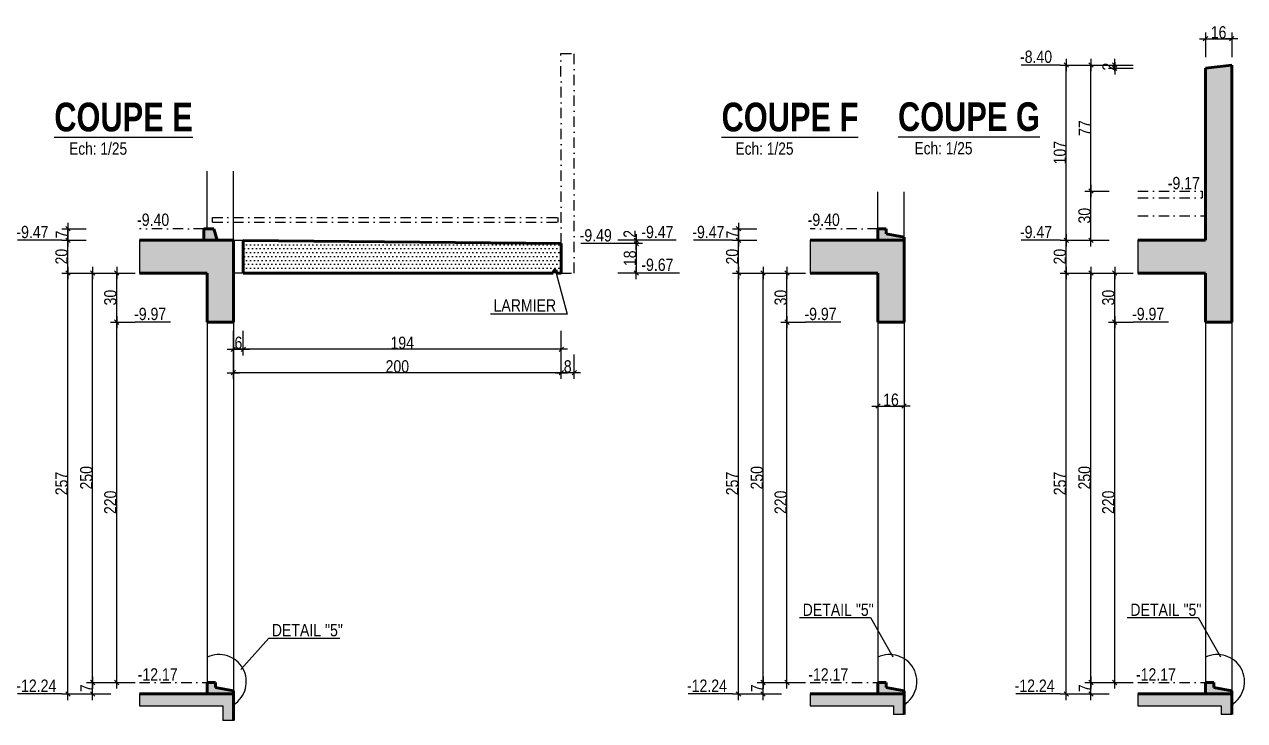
# Model space of a CAD drawing. Header units: millimetres. Extents: x 0 to 26991, y -21919 to -4.
# Drawn here: x 23587 to 25076, y -19497 to -18647 of the extents above; entities that cross this region are included whole.
import ezdxf
from ezdxf.enums import TextEntityAlignment as Align

# ---------------------------------------------------------------- set-up
doc = ezdxf.new("R2010")
doc.units = ezdxf.units.MM
doc.linetypes.add('TIRETPTX2', pattern=[50.8, 25.4, -12.7, 0, -12.7])
for name, color, linetype in [('01_cote_gen', 4, 'Continuous'), ('01_linteaux', 2, 'Continuous'), ('01_poch_BN', 9, 'Continuous'), ('01_poch_murs', 253, 'Continuous'), ('01_texte', 230, 'Continuous'), ('AA_COTES', 2, 'Continuous')]:
    doc.layers.add(name, color=color, linetype=linetype)
doc.layers.add('01_murs_coup', color=5, linetype='Continuous', lineweight=60)
doc.styles.add('ARIAL NA', font='ARIALN.TTF')
doc.styles.add('impact', font='impact.ttf')
doc.styles.add('MATTE_TXT', font='arial.ttf')
doc.styles.add('STYLE2', font='ARIALN.TTF')
doc.dimstyles.new('JB25', dxfattribs={"dimscale": 0.1, "dimtxt": 150, "dimasz": 15, "dimexe": 0.1, "dimexo": 0.1, "dimgap": 0.09, "dimtad": 1, "dimdec": 1, "dimlfac": 0.5, "dimdsep": 46, "dimtxsty": 'STYLE2', "dimblk1": 'BOND_G', "dimblk2": 'BOND_D', "dimsah": 1, "dimcen": 1.5, "dimdle": 0.01, "dimse1": 1, "dimse2": 1, "dimclrd": 4, "dimclre": 2, "dimclrt": 6, "dimazin": 2, "dimtfac": 2.333333, "dimtdec": 1, "dimtix": 1, "dimtmove": 2, "dimatfit": 3, "dimldrblk": 'BOND_G', "dimfxl": 1, "dimtolj": 1, "dimtzin": 0, "dimarcsym": 0})

# ---------------------------------------------------------------- blocks, each defined once
blk = doc.blocks.new('BOND_G')
at = {"layer": 'AA_COTES', "color": 0}
for p, q in [((0, -5), (0, 15)), ((5, 0), (-5, 0)), ((1.77, 1.77), (-1.77, -1.77))]:
    blk.add_line(p, q, dxfattribs=at)
blk = doc.blocks.new('BOND_D')
at = {"layer": 'AA_COTES', "color": 0}
for p, q in [((5, 0), (-5, 0)), ((-1.77, -1.77), (1.77, 1.77)), ((0, 5), (0, -15))]:
    blk.add_line(p, q, dxfattribs=at)
blk = doc.blocks.new('*D3313')
at = {"layer": '01_cote_gen', "color": 4, "lineweight": -2, "transparency": 16777216}
blk.add_line((23640.2, -19462.9), (23640.2, -18951.9), dxfattribs=at)
at = {"layer": 'Defpoints', "color": 0, "transparency": 16777216}
for p in [(23640.2, -18950.4), (23727.9, -18950.4, 10), (23727.9, -19464.4)]:
    blk.add_point(p, dxfattribs=at)
at = {"layer": '01_cote_gen', "color": 4, "lineweight": -2, "transparency": 16777216, "xscale": 1.5, "yscale": 1.5, "zscale": 1.5}
for name, p, rotation in [('BOND_D', (23640.2, -18950.4), 90), ('BOND_G', (23640.2, -19464.4), 270)]:
    blk.add_blockref(name, p, dxfattribs=dict(at, rotation=rotation))
at = {"layer": '01_cote_gen', "color": 6, "transparency": 16777216, "insert": (23632.5, -19207.4), "char_height": 15, "attachment_point": 5, "rotation": 90, "style": 'STYLE2'}
blk.add_mtext('\\A1;257', dxfattribs=at)
blk = doc.blocks.new('*D3314')
at = {"layer": '01_cote_gen', "color": 4, "lineweight": -2, "transparency": 16777216}
blk.add_line((23670.3, -19462.9), (23670.3, -19451.9), dxfattribs=at)
at = {"layer": 'Defpoints', "color": 0, "transparency": 16777216}
for p in [(23670.3, -19450.4), (23762.5, -19450.4), (23762.5, -19464.4)]:
    blk.add_point(p, dxfattribs=at)
at = {"layer": '01_cote_gen', "color": 4, "lineweight": -2, "transparency": 16777216, "xscale": 1.5, "yscale": 1.5, "zscale": 1.5}
for name, p, rotation in [('BOND_D', (23670.3, -19450.4), 90), ('BOND_G', (23670.3, -19464.4), 270)]:
    blk.add_blockref(name, p, dxfattribs=dict(at, rotation=rotation))
at = {"layer": '01_cote_gen', "color": 6, "transparency": 16777216, "insert": (23662.8, -19457.4), "char_height": 15, "attachment_point": 5, "rotation": 90, "style": 'STYLE2'}
blk.add_mtext('\\A1;7', dxfattribs=at)
blk = doc.blocks.new('*D3315')
at = {"layer": '01_cote_gen', "color": 4, "lineweight": -2, "transparency": 16777216}
blk.add_line((23670.3, -19448.9), (23670.3, -18951.9), dxfattribs=at)
at = {"layer": 'Defpoints', "color": 0, "transparency": 16777216}
for p in [(23670.3, -18950.4), (23753, -18950.4, 10), (23692.8, -19450.4)]:
    blk.add_point(p, dxfattribs=at)
at = {"layer": '01_cote_gen', "color": 4, "lineweight": -2, "transparency": 16777216, "xscale": 1.5, "yscale": 1.5, "zscale": 1.5}
for name, p, rotation in [('BOND_D', (23670.3, -18950.4), 90), ('BOND_G', (23670.3, -19450.4), 270)]:
    blk.add_blockref(name, p, dxfattribs=dict(at, rotation=rotation))
at = {"layer": '01_cote_gen', "color": 6, "transparency": 16777216, "insert": (23662.7, -19200.4), "char_height": 15, "attachment_point": 5, "rotation": 90, "style": 'STYLE2'}
blk.add_mtext('\\A1;250', dxfattribs=at)
blk = doc.blocks.new('*D3316')
at = {"layer": '01_cote_gen', "color": 4, "lineweight": -2, "transparency": 16777216}
blk.add_line((23640.2, -18948.9), (23640.2, -18911.9), dxfattribs=at)
at = {"layer": 'Defpoints', "color": 0, "transparency": 16777216}
for p in [(23640.2, -18910.4), (23766.1, -18910.4, 10), (23766.1, -18950.4, 10)]:
    blk.add_point(p, dxfattribs=at)
at = {"layer": '01_cote_gen', "color": 4, "lineweight": -2, "transparency": 16777216, "xscale": 1.5, "yscale": 1.5, "zscale": 1.5}
for name, p, rotation in [('BOND_D', (23640.2, -18910.4), 90), ('BOND_G', (23640.2, -18950.4), 270)]:
    blk.add_blockref(name, p, dxfattribs=dict(at, rotation=rotation))
at = {"layer": '01_cote_gen', "color": 6, "transparency": 16777216, "insert": (23632.5, -18930.4), "char_height": 15, "attachment_point": 5, "rotation": 90, "style": 'STYLE2'}
blk.add_mtext('\\A1;20', dxfattribs=at)
blk = doc.blocks.new('*D3317')
at = {"layer": '01_cote_gen', "color": 4, "lineweight": -2, "transparency": 16777216}
blk.add_line((23640.2, -18908.9), (23640.2, -18897.9), dxfattribs=at)
at = {"layer": 'Defpoints', "color": 0, "transparency": 16777216}
for p in [(23640.2, -18896.4), (23751, -18896.4), (23751, -18910.4, 10)]:
    blk.add_point(p, dxfattribs=at)
at = {"layer": '01_cote_gen', "color": 4, "lineweight": -2, "transparency": 16777216, "xscale": 1.5, "yscale": 1.5, "zscale": 1.5}
for name, p, rotation in [('BOND_D', (23640.2, -18896.4), 90), ('BOND_G', (23640.2, -18910.4), 270)]:
    blk.add_blockref(name, p, dxfattribs=dict(at, rotation=rotation))
at = {"layer": '01_cote_gen', "color": 6, "transparency": 16777216, "insert": (23632.7, -18903.4), "char_height": 15, "attachment_point": 5, "rotation": 90, "style": 'STYLE2'}
blk.add_mtext('\\A1;7', dxfattribs=at)
blk = doc.blocks.new('*D3318')
at = {"layer": '01_cote_gen', "color": 4, "lineweight": -2, "transparency": 16777216}
blk.add_line((24333.9, -18911.9), (24333.9, -18912.9), dxfattribs=at)
at = {"layer": 'Defpoints', "color": 0, "transparency": 16777216}
for p in [(23861.2, -18910.4), (24270.1, -18914.4), (24333.9, -18914.4)]:
    blk.add_point(p, dxfattribs=at)
at = {"layer": '01_cote_gen', "color": 4, "lineweight": -2, "transparency": 16777216, "xscale": 1.5, "yscale": 1.5, "zscale": 1.5}
for name, p, rotation in [('BOND_G', (24333.9, -18910.4), 90), ('BOND_D', (24333.9, -18914.4), 270)]:
    blk.add_blockref(name, p, dxfattribs=dict(at, rotation=rotation))
at = {"layer": '01_cote_gen', "color": 6, "transparency": 16777216, "insert": (24325.8, -18902.6), "char_height": 15, "attachment_point": 5, "rotation": 90, "style": 'STYLE2'}
blk.add_mtext('\\A1;2', dxfattribs=at)
blk = doc.blocks.new('*D3319')
at = {"layer": '01_cote_gen', "color": 4, "lineweight": -2, "transparency": 16777216}
blk.add_line((24333.9, -18915.9), (24333.9, -18948.9), dxfattribs=at)
at = {"layer": 'Defpoints', "color": 0, "transparency": 16777216}
for p in [(24270.1, -18914.4), (24269.2, -18950.4), (24333.9, -18950.4)]:
    blk.add_point(p, dxfattribs=at)
at = {"layer": '01_cote_gen', "color": 4, "lineweight": -2, "transparency": 16777216, "xscale": 1.5, "yscale": 1.5, "zscale": 1.5}
for name, p, rotation in [('BOND_G', (24333.9, -18914.4), 90), ('BOND_D', (24333.9, -18950.4), 270)]:
    blk.add_blockref(name, p, dxfattribs=dict(at, rotation=rotation))
at = {"layer": '01_cote_gen', "color": 6, "transparency": 16777216, "insert": (24326.2, -18932.4), "char_height": 15, "attachment_point": 5, "rotation": 90, "style": 'STYLE2'}
blk.add_mtext('\\A1;18', dxfattribs=at)
blk = doc.blocks.new('*D3321')
at = {"layer": '01_cote_gen', "color": 4, "lineweight": -2, "transparency": 16777216}
blk.add_line((24256.8, -19072.2), (24243.8, -19072.2), dxfattribs=at)
at = {"layer": 'Defpoints', "color": 0, "transparency": 16777216}
for p in [(24242.3, -18954), (24258.3, -18954), (24242.3, -19072.2)]:
    blk.add_point(p, dxfattribs=at)
at = {"layer": '01_cote_gen', "color": 4, "lineweight": -2, "transparency": 16777216, "xscale": 1.5, "yscale": 1.5, "zscale": 1.5, "rotation": 180}
blk.add_blockref('BOND_D', (24242.3, -19072.2), dxfattribs=at)
at = {"layer": '01_cote_gen', "color": 4, "lineweight": -2, "transparency": 16777216, "xscale": 1.5, "yscale": 1.5, "zscale": 1.5}
blk.add_blockref('BOND_G', (24258.3, -19072.2), dxfattribs=at)
at = {"layer": '01_cote_gen', "color": 6, "transparency": 16777216, "insert": (24250.3, -19064.5), "char_height": 15, "attachment_point": 5, "style": 'STYLE2'}
blk.add_mtext('\\A1;8', dxfattribs=at)
blk = doc.blocks.new('*D3322')
at = {"layer": '01_cote_gen', "color": 4, "lineweight": -2, "transparency": 16777216}
blk.add_line((24240.8, -19043.4), (23855.8, -19043.4), dxfattribs=at)
at = {"layer": 'Defpoints', "color": 0, "transparency": 16777216}
for p in [(24242.3, -18932.4), (23854.3, -18950.4), (23854.3, -19043.4)]:
    blk.add_point(p, dxfattribs=at)
at = {"layer": '01_cote_gen', "color": 4, "lineweight": -2, "transparency": 16777216, "xscale": 1.5, "yscale": 1.5, "zscale": 1.5, "rotation": 180}
blk.add_blockref('BOND_D', (23854.3, -19043.4), dxfattribs=at)
at = {"layer": '01_cote_gen', "color": 4, "lineweight": -2, "transparency": 16777216, "xscale": 1.5, "yscale": 1.5, "zscale": 1.5}
blk.add_blockref('BOND_G', (24242.3, -19043.4), dxfattribs=at)
at = {"layer": '01_cote_gen', "color": 6, "transparency": 16777216, "insert": (24048.3, -19035.7), "char_height": 15, "attachment_point": 5, "style": 'STYLE2'}
blk.add_mtext('\\A1;194', dxfattribs=at)
blk = doc.blocks.new('*D3323')
at = {"layer": '01_cote_gen', "color": 4, "lineweight": -2, "transparency": 16777216}
blk.add_line((23699.8, -19448.9), (23699.8, -19011.9), dxfattribs=at)
at = {"layer": 'Defpoints', "color": 0, "transparency": 16777216}
for p in [(23699.8, -19010.4), (23842.3, -19010.4), (23692.8, -19450.4)]:
    blk.add_point(p, dxfattribs=at)
at = {"layer": '01_cote_gen', "color": 4, "lineweight": -2, "transparency": 16777216, "xscale": 1.5, "yscale": 1.5, "zscale": 1.5}
for name, p, rotation in [('BOND_D', (23699.8, -19010.4), 90), ('BOND_G', (23699.8, -19450.4), 270)]:
    blk.add_blockref(name, p, dxfattribs=dict(at, rotation=rotation))
at = {"layer": '01_cote_gen', "color": 6, "transparency": 16777216, "insert": (23692.1, -19230.4), "char_height": 15, "attachment_point": 5, "rotation": 90, "style": 'STYLE2'}
blk.add_mtext('\\A1;220', dxfattribs=at)
blk = doc.blocks.new('*D3324')
at = {"layer": '01_cote_gen', "color": 4, "lineweight": -2, "transparency": 16777216}
blk.add_line((23699.8, -19008.9), (23699.8, -18951.9), dxfattribs=at)
at = {"layer": 'Defpoints', "color": 0, "transparency": 16777216}
for p in [(23699.8, -18950.4), (23727.6, -18950.4, 10), (23722.3, -19010.4)]:
    blk.add_point(p, dxfattribs=at)
at = {"layer": '01_cote_gen', "color": 4, "lineweight": -2, "transparency": 16777216, "xscale": 1.5, "yscale": 1.5, "zscale": 1.5}
for name, p, rotation in [('BOND_D', (23699.8, -18950.4), 90), ('BOND_G', (23699.8, -19010.4), 270)]:
    blk.add_blockref(name, p, dxfattribs=dict(at, rotation=rotation))
at = {"layer": '01_cote_gen', "color": 6, "transparency": 16777216, "insert": (23692.1, -18980.4), "char_height": 15, "attachment_point": 5, "rotation": 90, "style": 'STYLE2'}
blk.add_mtext('\\A1;30', dxfattribs=at)
blk = doc.blocks.new('*D3320')
at = {"layer": '01_cote_gen', "color": 4, "lineweight": -2, "ltscale": 0.5, "transparency": 16777216}
blk.add_line((23852.8, -19043.4), (23843.8, -19043.4), dxfattribs=at)
at = {"layer": 'Defpoints', "color": 0, "ltscale": 0.5, "transparency": 16777216}
for p in [(23854.3, -19006.3), (23842.3, -19020.2), (23842.3, -19043.4)]:
    blk.add_point(p, dxfattribs=at)
at = {"layer": '01_cote_gen', "color": 4, "lineweight": -2, "ltscale": 0.5, "transparency": 16777216, "xscale": 1.5, "yscale": 1.5, "zscale": 1.5, "rotation": 180}
blk.add_blockref('BOND_D', (23842.3, -19043.4), dxfattribs=at)
at = {"layer": '01_cote_gen', "color": 4, "lineweight": -2, "ltscale": 0.5, "transparency": 16777216, "xscale": 1.5, "yscale": 1.5, "zscale": 1.5}
blk.add_blockref('BOND_G', (23854.3, -19043.4), dxfattribs=at)
at = {"layer": '01_cote_gen', "color": 6, "ltscale": 0.5, "transparency": 16777216, "insert": (23848.3, -19035.7), "char_height": 15, "attachment_point": 5, "style": 'STYLE2'}
blk.add_mtext('\\A1;6', dxfattribs=at)
blk = doc.blocks.new('*D3355')
at = {"layer": '01_cote_gen', "color": 4, "lineweight": -2, "transparency": 16777216}
blk.add_line((24458.7, -19462.9), (24458.7, -18951.9), dxfattribs=at)
at = {"layer": 'Defpoints', "color": 0, "transparency": 16777216}
for p in [(24458.7, -18950.4), (24546.5, -18950.4, 10), (24546.5, -19464.4)]:
    blk.add_point(p, dxfattribs=at)
at = {"layer": '01_cote_gen', "color": 4, "lineweight": -2, "transparency": 16777216, "xscale": 1.5, "yscale": 1.5, "zscale": 1.5}
for name, p, rotation in [('BOND_D', (24458.7, -18950.4), 90), ('BOND_G', (24458.7, -19464.4), 270)]:
    blk.add_blockref(name, p, dxfattribs=dict(at, rotation=rotation))
at = {"layer": '01_cote_gen', "color": 6, "transparency": 16777216, "insert": (24451.1, -19207.4), "char_height": 15, "attachment_point": 5, "rotation": 90, "style": 'STYLE2'}
blk.add_mtext('\\A1;257', dxfattribs=at)
blk = doc.blocks.new('*D3356')
at = {"layer": '01_cote_gen', "color": 4, "lineweight": -2, "transparency": 16777216}
blk.add_line((24488.8, -19462.9), (24488.8, -19451.9), dxfattribs=at)
at = {"layer": 'Defpoints', "color": 0, "transparency": 16777216}
for p in [(24488.8, -19450.4), (24581, -19450.4), (24581, -19464.4)]:
    blk.add_point(p, dxfattribs=at)
at = {"layer": '01_cote_gen', "color": 4, "lineweight": -2, "transparency": 16777216, "xscale": 1.5, "yscale": 1.5, "zscale": 1.5}
for name, p, rotation in [('BOND_D', (24488.8, -19450.4), 90), ('BOND_G', (24488.8, -19464.4), 270)]:
    blk.add_blockref(name, p, dxfattribs=dict(at, rotation=rotation))
at = {"layer": '01_cote_gen', "color": 6, "transparency": 16777216, "insert": (24481.3, -19457.4), "char_height": 15, "attachment_point": 5, "rotation": 90, "style": 'STYLE2'}
blk.add_mtext('\\A1;7', dxfattribs=at)
blk = doc.blocks.new('*D3357')
at = {"layer": '01_cote_gen', "color": 4, "lineweight": -2, "transparency": 16777216}
blk.add_line((24488.8, -19448.9), (24488.8, -18951.9), dxfattribs=at)
at = {"layer": 'Defpoints', "color": 0, "transparency": 16777216}
for p in [(24488.8, -18950.4), (24571.5, -18950.4, 10), (24511.3, -19450.4)]:
    blk.add_point(p, dxfattribs=at)
at = {"layer": '01_cote_gen', "color": 4, "lineweight": -2, "transparency": 16777216, "xscale": 1.5, "yscale": 1.5, "zscale": 1.5}
for name, p, rotation in [('BOND_D', (24488.8, -18950.4), 90), ('BOND_G', (24488.8, -19450.4), 270)]:
    blk.add_blockref(name, p, dxfattribs=dict(at, rotation=rotation))
at = {"layer": '01_cote_gen', "color": 6, "transparency": 16777216, "insert": (24481.2, -19200.4), "char_height": 15, "attachment_point": 5, "rotation": 90, "style": 'STYLE2'}
blk.add_mtext('\\A1;250', dxfattribs=at)
blk = doc.blocks.new('*D3358')
at = {"layer": '01_cote_gen', "color": 4, "lineweight": -2, "transparency": 16777216}
blk.add_line((24458.7, -18948.9), (24458.7, -18911.9), dxfattribs=at)
at = {"layer": 'Defpoints', "color": 0, "transparency": 16777216}
for p in [(24458.7, -18910.4), (24584.6, -18910.4, 10), (24584.6, -18950.4, 10)]:
    blk.add_point(p, dxfattribs=at)
at = {"layer": '01_cote_gen', "color": 4, "lineweight": -2, "transparency": 16777216, "xscale": 1.5, "yscale": 1.5, "zscale": 1.5}
for name, p, rotation in [('BOND_D', (24458.7, -18910.4), 90), ('BOND_G', (24458.7, -18950.4), 270)]:
    blk.add_blockref(name, p, dxfattribs=dict(at, rotation=rotation))
at = {"layer": '01_cote_gen', "color": 6, "transparency": 16777216, "insert": (24451.1, -18930.4), "char_height": 15, "attachment_point": 5, "rotation": 90, "style": 'STYLE2'}
blk.add_mtext('\\A1;20', dxfattribs=at)
blk = doc.blocks.new('*D3359')
at = {"layer": '01_cote_gen', "color": 4, "lineweight": -2, "transparency": 16777216}
blk.add_line((24458.7, -18908.9), (24458.7, -18897.9), dxfattribs=at)
at = {"layer": 'Defpoints', "color": 0, "transparency": 16777216}
for p in [(24458.7, -18896.4), (24569.5, -18896.4), (24569.5, -18910.4, 10)]:
    blk.add_point(p, dxfattribs=at)
at = {"layer": '01_cote_gen', "color": 4, "lineweight": -2, "transparency": 16777216, "xscale": 1.5, "yscale": 1.5, "zscale": 1.5}
for name, p, rotation in [('BOND_D', (24458.7, -18896.4), 90), ('BOND_G', (24458.7, -18910.4), 270)]:
    blk.add_blockref(name, p, dxfattribs=dict(at, rotation=rotation))
at = {"layer": '01_cote_gen', "color": 6, "transparency": 16777216, "insert": (24451.2, -18903.4), "char_height": 15, "attachment_point": 5, "rotation": 90, "style": 'STYLE2'}
blk.add_mtext('\\A1;7', dxfattribs=at)
blk = doc.blocks.new('*D3360')
at = {"layer": '01_cote_gen', "color": 4, "lineweight": -2, "transparency": 16777216}
blk.add_line((24517.9, -19448.9), (24517.9, -19011.9), dxfattribs=at)
at = {"layer": 'Defpoints', "color": 0, "transparency": 16777216}
for p in [(24517.9, -19010.4), (24641.5, -19010.4), (24511.3, -19450.4)]:
    blk.add_point(p, dxfattribs=at)
at = {"layer": '01_cote_gen', "color": 4, "lineweight": -2, "transparency": 16777216, "xscale": 1.5, "yscale": 1.5, "zscale": 1.5}
for name, p, rotation in [('BOND_D', (24517.9, -19010.4), 90), ('BOND_G', (24517.9, -19450.4), 270)]:
    blk.add_blockref(name, p, dxfattribs=dict(at, rotation=rotation))
at = {"layer": '01_cote_gen', "color": 6, "transparency": 16777216, "insert": (24510.3, -19230.4), "char_height": 15, "attachment_point": 5, "rotation": 90, "style": 'STYLE2'}
blk.add_mtext('\\A1;220', dxfattribs=at)
blk = doc.blocks.new('*D3361')
at = {"layer": '01_cote_gen', "color": 4, "lineweight": -2, "transparency": 16777216}
blk.add_line((24517.9, -19008.9), (24517.9, -18951.9), dxfattribs=at)
at = {"layer": 'Defpoints', "color": 0, "transparency": 16777216}
for p in [(24511.3, -18950.4), (24517.9, -18950.4), (24540.4, -19010.4)]:
    blk.add_point(p, dxfattribs=at)
at = {"layer": '01_cote_gen', "color": 4, "lineweight": -2, "transparency": 16777216, "xscale": 1.5, "yscale": 1.5, "zscale": 1.5}
for name, p, rotation in [('BOND_D', (24517.9, -18950.4), 90), ('BOND_G', (24517.9, -19010.4), 270)]:
    blk.add_blockref(name, p, dxfattribs=dict(at, rotation=rotation))
at = {"layer": '01_cote_gen', "color": 6, "transparency": 16777216, "insert": (24510.3, -18980.4), "char_height": 15, "attachment_point": 5, "rotation": 90, "style": 'STYLE2'}
blk.add_mtext('\\A1;30', dxfattribs=at)
blk = doc.blocks.new('*D3362')
at = {"layer": '01_cote_gen', "color": 4, "lineweight": -2, "transparency": 16777216}
blk.add_line((24858.7, -19462.9), (24858.7, -18951.9), dxfattribs=at)
at = {"layer": 'Defpoints', "color": 0, "transparency": 16777216}
for p in [(24858.7, -18950.4), (24946.4, -18950.4, 10), (24946.4, -19464.4)]:
    blk.add_point(p, dxfattribs=at)
at = {"layer": '01_cote_gen', "color": 4, "lineweight": -2, "transparency": 16777216, "xscale": 1.5, "yscale": 1.5, "zscale": 1.5}
for name, p, rotation in [('BOND_D', (24858.7, -18950.4), 90), ('BOND_G', (24858.7, -19464.4), 270)]:
    blk.add_blockref(name, p, dxfattribs=dict(at, rotation=rotation))
at = {"layer": '01_cote_gen', "color": 6, "transparency": 16777216, "insert": (24851, -19207.4), "char_height": 15, "attachment_point": 5, "rotation": 90, "style": 'STYLE2'}
blk.add_mtext('\\A1;257', dxfattribs=at)
blk = doc.blocks.new('*D3363')
at = {"layer": '01_cote_gen', "color": 4, "lineweight": -2, "transparency": 16777216}
blk.add_line((24888.8, -19462.9), (24888.8, -19451.9), dxfattribs=at)
at = {"layer": 'Defpoints', "color": 0, "transparency": 16777216}
for p in [(24888.8, -19450.4), (24981, -19450.4), (24981, -19464.4)]:
    blk.add_point(p, dxfattribs=at)
at = {"layer": '01_cote_gen', "color": 4, "lineweight": -2, "transparency": 16777216, "xscale": 1.5, "yscale": 1.5, "zscale": 1.5}
for name, p, rotation in [('BOND_D', (24888.8, -19450.4), 90), ('BOND_G', (24888.8, -19464.4), 270)]:
    blk.add_blockref(name, p, dxfattribs=dict(at, rotation=rotation))
at = {"layer": '01_cote_gen', "color": 6, "transparency": 16777216, "insert": (24881.3, -19457.4), "char_height": 15, "attachment_point": 5, "rotation": 90, "style": 'STYLE2'}
blk.add_mtext('\\A1;7', dxfattribs=at)
blk = doc.blocks.new('*D3364')
at = {"layer": '01_cote_gen', "color": 4, "lineweight": -2, "transparency": 16777216}
blk.add_line((24888.8, -19448.9), (24888.8, -18951.9), dxfattribs=at)
at = {"layer": 'Defpoints', "color": 0, "transparency": 16777216}
for p in [(24888.8, -18950.4), (24971.5, -18950.4, 10), (24911.3, -19450.4)]:
    blk.add_point(p, dxfattribs=at)
at = {"layer": '01_cote_gen', "color": 4, "lineweight": -2, "transparency": 16777216, "xscale": 1.5, "yscale": 1.5, "zscale": 1.5}
for name, p, rotation in [('BOND_D', (24888.8, -18950.4), 90), ('BOND_G', (24888.8, -19450.4), 270)]:
    blk.add_blockref(name, p, dxfattribs=dict(at, rotation=rotation))
at = {"layer": '01_cote_gen', "color": 6, "transparency": 16777216, "insert": (24881.1, -19200.4), "char_height": 15, "attachment_point": 5, "rotation": 90, "style": 'STYLE2'}
blk.add_mtext('\\A1;250', dxfattribs=at)
blk = doc.blocks.new('*D3365')
at = {"layer": '01_cote_gen', "color": 4, "lineweight": -2, "transparency": 16777216}
blk.add_line((24858.7, -18948.9), (24858.7, -18911.9), dxfattribs=at)
at = {"layer": 'Defpoints', "color": 0, "transparency": 16777216}
for p in [(24858.7, -18910.4), (24984.5, -18910.4, 10), (24984.5, -18950.4, 10)]:
    blk.add_point(p, dxfattribs=at)
at = {"layer": '01_cote_gen', "color": 4, "lineweight": -2, "transparency": 16777216, "xscale": 1.5, "yscale": 1.5, "zscale": 1.5}
for name, p, rotation in [('BOND_D', (24858.7, -18910.4), 90), ('BOND_G', (24858.7, -18950.4), 270)]:
    blk.add_blockref(name, p, dxfattribs=dict(at, rotation=rotation))
at = {"layer": '01_cote_gen', "color": 6, "transparency": 16777216, "insert": (24851, -18930.4), "char_height": 15, "attachment_point": 5, "rotation": 90, "style": 'STYLE2'}
blk.add_mtext('\\A1;20', dxfattribs=at)
blk = doc.blocks.new('*D3366')
at = {"layer": '01_cote_gen', "color": 4, "lineweight": -2, "transparency": 16777216}
blk.add_line((24888.8, -18908.9), (24888.8, -18851.9), dxfattribs=at)
at = {"layer": 'Defpoints', "color": 0, "transparency": 16777216}
for p in [(24888.8, -18850.4), (24999.6, -18850.4), (24999.6, -18910.4, 10)]:
    blk.add_point(p, dxfattribs=at)
at = {"layer": '01_cote_gen', "color": 4, "lineweight": -2, "transparency": 16777216, "xscale": 1.5, "yscale": 1.5, "zscale": 1.5}
for name, p, rotation in [('BOND_D', (24888.8, -18850.4), 90), ('BOND_G', (24888.8, -18910.4), 270)]:
    blk.add_blockref(name, p, dxfattribs=dict(at, rotation=rotation))
at = {"layer": '01_cote_gen', "color": 6, "transparency": 16777216, "insert": (24881.1, -18880.4), "char_height": 15, "attachment_point": 5, "rotation": 90, "style": 'STYLE2'}
blk.add_mtext('\\A1;30', dxfattribs=at)
blk = doc.blocks.new('*D3367')
at = {"layer": '01_cote_gen', "color": 4, "lineweight": -2, "transparency": 16777216}
blk.add_line((24917.9, -19448.9), (24917.9, -19011.9), dxfattribs=at)
at = {"layer": 'Defpoints', "color": 0, "transparency": 16777216}
for p in [(24917.9, -19010.4), (25041.5, -19010.4), (24911.3, -19450.4)]:
    blk.add_point(p, dxfattribs=at)
at = {"layer": '01_cote_gen', "color": 4, "lineweight": -2, "transparency": 16777216, "xscale": 1.5, "yscale": 1.5, "zscale": 1.5}
for name, p, rotation in [('BOND_D', (24917.9, -19010.4), 90), ('BOND_G', (24917.9, -19450.4), 270)]:
    blk.add_blockref(name, p, dxfattribs=dict(at, rotation=rotation))
at = {"layer": '01_cote_gen', "color": 6, "transparency": 16777216, "insert": (24910.2, -19230.4), "char_height": 15, "attachment_point": 5, "rotation": 90, "style": 'STYLE2'}
blk.add_mtext('\\A1;220', dxfattribs=at)
blk = doc.blocks.new('*D3368')
at = {"layer": '01_cote_gen', "color": 4, "lineweight": -2, "transparency": 16777216}
blk.add_line((24917.9, -19008.9), (24917.9, -18951.9), dxfattribs=at)
at = {"layer": 'Defpoints', "color": 0, "transparency": 16777216}
for p in [(24911.3, -18950.4), (24917.9, -18950.4), (24940.4, -19010.4)]:
    blk.add_point(p, dxfattribs=at)
at = {"layer": '01_cote_gen', "color": 4, "lineweight": -2, "transparency": 16777216, "xscale": 1.5, "yscale": 1.5, "zscale": 1.5}
for name, p, rotation in [('BOND_D', (24917.9, -18950.4), 90), ('BOND_G', (24917.9, -19010.4), 270)]:
    blk.add_blockref(name, p, dxfattribs=dict(at, rotation=rotation))
at = {"layer": '01_cote_gen', "color": 6, "transparency": 16777216, "insert": (24910.2, -18980.4), "char_height": 15, "attachment_point": 5, "rotation": 90, "style": 'STYLE2'}
blk.add_mtext('\\A1;30', dxfattribs=at)
blk = doc.blocks.new('*D3369')
at = {"layer": '01_cote_gen', "color": 4, "lineweight": -2, "ltscale": 0.1, "transparency": 16777216}
blk.add_line((24858.7, -18908.9), (24858.7, -18697.9), dxfattribs=at)
at = {"layer": 'Defpoints', "color": 0, "ltscale": 0.1, "transparency": 16777216}
for p in [(24858.7, -18696.4), (25060.7, -18696.4), (24911.3, -18910.4)]:
    blk.add_point(p, dxfattribs=at)
at = {"layer": '01_cote_gen', "color": 4, "lineweight": -2, "ltscale": 0.1, "transparency": 16777216, "xscale": 1.5, "yscale": 1.5, "zscale": 1.5}
for name, p, rotation in [('BOND_D', (24858.7, -18696.4), 90), ('BOND_G', (24858.7, -18910.4), 270)]:
    blk.add_blockref(name, p, dxfattribs=dict(at, rotation=rotation))
at = {"layer": '01_cote_gen', "color": 6, "ltscale": 0.1, "transparency": 16777216, "insert": (24851, -18803.4), "char_height": 15, "attachment_point": 5, "rotation": 90, "style": 'STYLE2'}
blk.add_mtext('\\A1;107', dxfattribs=at)
blk = doc.blocks.new('*D3370')
at = {"layer": '01_cote_gen', "color": 4, "lineweight": -2, "ltscale": 0.1, "transparency": 16777216}
blk.add_line((24888.8, -18848.9), (24888.8, -18697.9), dxfattribs=at)
at = {"layer": 'Defpoints', "color": 0, "ltscale": 0.1, "transparency": 16777216}
for p in [(24888.8, -18696.4), (25060.7, -18696.4), (24958.5, -18850.4)]:
    blk.add_point(p, dxfattribs=at)
at = {"layer": '01_cote_gen', "color": 4, "lineweight": -2, "ltscale": 0.1, "transparency": 16777216, "xscale": 1.5, "yscale": 1.5, "zscale": 1.5}
for name, p, rotation in [('BOND_D', (24888.8, -18696.4), 90), ('BOND_G', (24888.8, -18850.4), 270)]:
    blk.add_blockref(name, p, dxfattribs=dict(at, rotation=rotation))
at = {"layer": '01_cote_gen', "color": 6, "ltscale": 0.1, "transparency": 16777216, "insert": (24881.3, -18773.4), "char_height": 15, "attachment_point": 5, "rotation": 90, "style": 'STYLE2'}
blk.add_mtext('\\A1;77', dxfattribs=at)
blk = doc.blocks.new('*D3371')
at = {"layer": '01_cote_gen', "color": 4, "lineweight": -2, "ltscale": 0.1, "transparency": 16777216}
for p, q in [((24917.9, -18694.9), (24917.9, -18693.4)), ((24917.9, -18696.4), (24917.9, -18700.4)), ((24917.9, -18701.9), (24917.9, -18703.4))]:
    blk.add_line(p, q, dxfattribs=at)
at = {"layer": 'Defpoints', "color": 0, "ltscale": 0.1, "transparency": 16777216}
for p in [(24917.9, -18700.4), (25028.7, -18700.4), (25060.7, -18696.4)]:
    blk.add_point(p, dxfattribs=at)
at = {"layer": '01_cote_gen', "color": 4, "lineweight": -2, "ltscale": 0.1, "transparency": 16777216, "xscale": 1.5, "yscale": 1.5, "zscale": 1.5}
for name, p, rotation in [('BOND_G', (24917.9, -18696.4), 270), ('BOND_D', (24917.9, -18700.4), 90)]:
    blk.add_blockref(name, p, dxfattribs=dict(at, rotation=rotation))
at = {"layer": '01_cote_gen', "color": 6, "ltscale": 0.1, "transparency": 16777216, "insert": (24910.3, -18698.4), "char_height": 15, "attachment_point": 5, "rotation": 90, "style": 'STYLE2'}
blk.add_mtext('\\A1;2', dxfattribs=at)
blk = doc.blocks.new('*D3372')
at = {"layer": '01_cote_gen', "color": 4, "lineweight": -2, "ltscale": 0.1, "transparency": 16777216}
blk.add_line((24630.3, -19112.8), (24659.3, -19112.8), dxfattribs=at)
at = {"layer": 'Defpoints', "color": 0, "ltscale": 0.1, "transparency": 16777216}
for p in [(24628.8, -19118.1), (24660.8, -19112.8), (24660.8, -19118.1)]:
    blk.add_point(p, dxfattribs=at)
at = {"layer": '01_cote_gen', "color": 4, "lineweight": -2, "ltscale": 0.1, "transparency": 16777216, "xscale": 1.5, "yscale": 1.5, "zscale": 1.5, "rotation": 180}
blk.add_blockref('BOND_G', (24628.8, -19112.8), dxfattribs=at)
at = {"layer": '01_cote_gen', "color": 4, "lineweight": -2, "ltscale": 0.1, "transparency": 16777216, "xscale": 1.5, "yscale": 1.5, "zscale": 1.5}
blk.add_blockref('BOND_D', (24660.8, -19112.8), dxfattribs=at)
at = {"layer": '01_cote_gen', "color": 6, "ltscale": 0.1, "transparency": 16777216, "insert": (24644.8, -19105.2), "char_height": 15, "attachment_point": 5, "style": 'STYLE2'}
blk.add_mtext('\\A1;16', dxfattribs=at)
blk = doc.blocks.new('*D3373')
at = {"layer": '01_cote_gen', "color": 4, "lineweight": -2, "ltscale": 0.1, "transparency": 16777216}
blk.add_line((25030.2, -18664.3), (25059.2, -18664.3), dxfattribs=at)
at = {"layer": 'Defpoints', "color": 0, "ltscale": 0.1, "transparency": 16777216}
for p in [(25060.7, -18664.3), (25028.7, -18714.5), (25060.7, -18710.5)]:
    blk.add_point(p, dxfattribs=at)
at = {"layer": '01_cote_gen', "color": 4, "lineweight": -2, "ltscale": 0.1, "transparency": 16777216, "xscale": 1.5, "yscale": 1.5, "zscale": 1.5, "rotation": 180}
blk.add_blockref('BOND_G', (25028.7, -18664.3), dxfattribs=at)
at = {"layer": '01_cote_gen', "color": 4, "lineweight": -2, "ltscale": 0.1, "transparency": 16777216, "xscale": 1.5, "yscale": 1.5, "zscale": 1.5}
blk.add_blockref('BOND_D', (25060.7, -18664.3), dxfattribs=at)
at = {"layer": '01_cote_gen', "color": 6, "ltscale": 0.1, "transparency": 16777216, "insert": (25044.7, -18656.6), "char_height": 15, "attachment_point": 5, "style": 'STYLE2'}
blk.add_mtext('\\A1;16', dxfattribs=at)
blk = doc.blocks.new('*D3594')
at = {"layer": '01_cote_gen', "color": 4, "lineweight": -2, "transparency": 16777216}
blk.add_line((24240.8, -19072.2), (23843.8, -19072.2), dxfattribs=at)
at = {"layer": 'Defpoints', "color": 0, "transparency": 16777216}
for p in [(24242.3, -19050.9), (23842.3, -19068.7), (23842.3, -19072.2)]:
    blk.add_point(p, dxfattribs=at)
at = {"layer": '01_cote_gen', "color": 4, "lineweight": -2, "transparency": 16777216, "xscale": 1.5, "yscale": 1.5, "zscale": 1.5, "rotation": 180}
blk.add_blockref('BOND_D', (23842.3, -19072.2), dxfattribs=at)
at = {"layer": '01_cote_gen', "color": 4, "lineweight": -2, "transparency": 16777216, "xscale": 1.5, "yscale": 1.5, "zscale": 1.5}
blk.add_blockref('BOND_G', (24242.3, -19072.2), dxfattribs=at)
at = {"layer": '01_cote_gen', "color": 6, "transparency": 16777216, "insert": (24042.3, -19064.5), "char_height": 15, "attachment_point": 5, "style": 'STYLE2'}
blk.add_mtext('\\A1;200', dxfattribs=at)

msp = doc.modelspace()

# ---------------------------------------------------------------- hatches: boundary and pattern name
at = {"layer": '01_poch_BN', "ltscale": 0.1}
h = msp.add_hatch(color=256, dxfattribs=at)
h.dxf.hatch_style = 1
h.paths.add_polyline_path([(25060.74, -18696.43), (25028.74, -18700.43), (25028.74, -18910.43), (24946.04, -18910.43), (24946.04, -18950.43), (25028.74, -18950.43), (25028.74, -19010.43), (25060.74, -19010.43)])
h = msp.add_hatch(color=256, dxfattribs=at)
h.dxf.hatch_style = 1
h.paths.add_polyline_path([(23842.3, -18910.43), (23727.59, -18910.43), (23727.59, -18950.43), (23810.3, -18950.43), (23810.3, -19010.43), (23842.3, -19010.43)])
h.paths.add_polyline_path([(23818.3, -18896.43), (23806.3, -18896.43), (23806.3, -18910.43), (23822.3, -18910.43)])
h = msp.add_hatch(color=256, dxfattribs=at)
h.dxf.hatch_style = 1
h.paths.add_polyline_path([(24660.81, -18910.43), (24546.11, -18910.43), (24546.11, -18950.43), (24628.81, -18950.43), (24628.81, -19010.43), (24660.81, -19010.43)])
h.paths.add_polyline_path([(24660.81, -18906.43), (24638.81, -18902.43), (24638.81, -18896.43), (24628.81, -18896.43), (24628.81, -18910.43), (24660.81, -18910.43)])
h = msp.add_hatch(color=256, dxfattribs=at)
h.dxf.hatch_style = 1
h.paths.add_polyline_path([(23820.3, -19456.43), (23820.3, -19450.43), (23810.3, -19450.43), (23810.3, -19464.43), (23842.3, -19464.43), (23842.3, -19460.43)])
h.paths.add_polyline_path([(23842.3, -19464.43), (23810.3, -19464.43), (23727.59, -19464.43), (23727.59, -19478.9), (23829.26, -19478.9), (23829.26, -19496.93), (23842.3, -19496.93)])
h = msp.add_hatch(color=256, dxfattribs=at)
h.dxf.hatch_style = 1
h.paths.add_polyline_path([(24660.81, -19464.43), (24546.11, -19464.43), (24546.11, -19478.9), (24647.77, -19478.9), (24647.77, -19489.32), (24660.81, -19489.32)])
h.paths.add_polyline_path([(24638.81, -19456.43), (24638.81, -19450.43), (24628.81, -19450.43), (24628.81, -19464.43), (24660.81, -19464.43), (24660.81, -19460.43)])
h = msp.add_hatch(color=256, dxfattribs=at)
h.dxf.hatch_style = 1
h.paths.add_polyline_path([(25060.74, -19464.43), (24946.04, -19464.43), (24946.04, -19478.9), (25047.71, -19478.9), (25047.71, -19489.32), (25060.74, -19489.32)])
h.paths.add_polyline_path([(25038.74, -19456.43), (25038.74, -19450.43), (25028.74, -19450.43), (25028.74, -19464.43), (25060.74, -19464.43), (25060.74, -19460.43)])
at = {"layer": '01_poch_murs'}
h = msp.add_hatch(dxfattribs=at)
h.set_pattern_fill('DOTS', color=256, scale=3)
h.set_pattern_definition([(0, (7082.412, 2301.0635), (2.38125, 4.7625), [0, -4.7625])])
h.paths.add_polyline_path([(24242.3, -18914.42), (24242.3, -18914.42), (23854.3, -18910.55), (23854.3, -18950.43), (24232.3, -18950.42, -0.4142359), (24236.3, -18946.42), (24236.3, -18950.42), (24242.3, -18950.42)])

# ---------------------------------------------------------------- linework, layer by layer
at = {"layer": '01_linteaux', "linetype": 'TIRETPTX2', "ltscale": 0.5}
for p, q in [((24242.02, -18682.43), (24258.3, -18682.43)), ((24242.3, -18914.42), (24242.02, -18682.43)), ((24258.3, -18950.42), (24258.3, -18682.43)), ((24946.04, -18850.43), (25024.74, -18850.43)), ((25024.74, -18850.43), (25024.74, -18858.43)), ((24946.04, -18858.43), (25024.74, -18858.43)), ((23816.51, -18882.43), (24238.62, -18882.43)), ((23816.51, -18888.43, 9.99), (23816.51, -18882.43)), ((24238.62, -18888.43), (24238.62, -18882.43)), ((24946.04, -18880.43), (25028.74, -18880.43)), ((23806.3, -18896.43), (23727.59, -18896.43, 9.99)), ((23816.51, -18888.43, 9.99), (24238.62, -18888.43, 9.99)), ((24628.81, -18896.43, -0.51), (24546.11, -18896.43, 9.99)), ((24242.3, -18950.42), (24258.3, -18950.42)), ((23727.59, -19450.23), (23810.3, -19450.23)), ((24546.11, -19450.23), (24628.81, -19450.23)), ((24946.04, -19450.23), (25028.74, -19450.23))]:
    msp.add_line(p, q, dxfattribs=at)
at = {"layer": '01_linteaux'}
for p, q in [((23810.3, -18896.43), (23810.3, -18825.93)), ((23842.3, -18910.43), (23842.3, -18825.93)), ((24628.81, -18896.43), (24628.81, -18851.21)), ((24660.81, -18910.43), (24660.81, -18851.21)), ((23854.3, -18910.55), (23842.3, -18910.55)), ((23854.3, -18950.43), (23842.3, -18950.46, 5.99)), ((23810.3, -19010.43), (23810.3, -19450.23)), ((23842.3, -19010.43), (23842.3, -19460.43)), ((24628.81, -19010.43), (24628.81, -19450.23)), ((24660.81, -19010.43), (24660.81, -19460.43)), ((25028.74, -19010.43), (25028.74, -19450.23)), ((25060.74, -19010.43), (25060.74, -19460.43))]:
    msp.add_line(p, q, dxfattribs=at)
at = {"layer": '01_murs_coup'}
for p, q in [((25060.74, -18696.43), (25028.74, -18700.43)), ((25028.74, -18910.43), (25028.74, -18700.43)), ((25060.74, -19010.43), (25060.74, -18696.43)), ((23806.3, -18910.43), (23806.3, -18896.43)), ((23806.3, -18896.43), (23818.3, -18896.43)), ((23822.3, -18910.43), (23818.3, -18896.43)), ((24628.81, -18896.43), (24638.81, -18896.43)), ((24628.81, -18910.43), (24628.81, -18896.43)), ((24638.81, -18902.43), (24638.81, -18896.43)), ((23727.59, -18910.43), (23842.3, -18910.43)), ((23842.3, -19010.43), (23842.3, -18910.43)), ((24242.3, -18914.42), (23854.3, -18910.55)), ((23854.3, -18950.43), (23854.3, -18910.55)), ((24546.11, -18910.43), (24660.81, -18910.43)), ((24660.81, -18906.43), (24638.81, -18902.43)), ((24660.81, -18910.43), (24660.81, -18906.43)), ((24660.81, -19010.43), (24660.81, -18910.43)), ((24946.04, -18910.43), (25028.74, -18910.43)), ((24242.3, -18950.42), (24242.3, -18914.42)), ((23727.59, -18950.43, 9.99), (23810.3, -18950.43, 9.99)), ((23810.3, -19010.43), (23810.3, -18950.43)), ((23854.3, -18950.43), (24232.3, -18950.42)), ((24236.3, -18950.42), (24236.3, -18946.42)), ((24236.3, -18950.42), (24242.3, -18950.42)), ((24546.11, -18950.43, 9.99), (24628.81, -18950.43, 9.99)), ((24628.81, -19010.43), (24628.81, -18950.43)), ((24946.04, -18950.43, 9.99), (25028.74, -18950.43, 9.99)), ((25028.74, -19010.43), (25028.74, -18950.43)), ((23810.3, -19010.43), (23842.3, -19010.43)), ((24628.81, -19010.43), (24660.81, -19010.43)), ((25028.74, -19010.43), (25060.74, -19010.43)), ((23727.59, -19464.43), (23842.3, -19464.43)), ((23810.3, -19450.43), (23820.3, -19450.43)), ((23810.3, -19464.43), (23810.3, -19450.43)), ((23820.3, -19456.43), (23820.3, -19450.43)), ((23842.3, -19460.43), (23820.3, -19456.43)), ((23842.3, -19464.43), (23842.3, -19460.43)), ((23842.3, -19496.93), (23842.3, -19464.43)), ((24546.11, -19464.43), (24660.81, -19464.43)), ((24628.81, -19450.43), (24638.81, -19450.43)), ((24628.81, -19464.43), (24628.81, -19450.43)), ((24638.81, -19456.43), (24638.81, -19450.43)), ((24660.81, -19460.43), (24638.81, -19456.43)), ((24660.81, -19464.43), (24660.81, -19460.43)), ((24660.81, -19489.32), (24660.81, -19464.43)), ((24946.04, -19464.43), (25060.74, -19464.43)), ((25028.74, -19450.43), (25038.74, -19450.43)), ((25028.74, -19464.43), (25028.74, -19450.43)), ((25038.74, -19456.43), (25038.74, -19450.43)), ((25060.74, -19460.43), (25038.74, -19456.43)), ((25060.74, -19464.43), (25060.74, -19460.43)), ((25060.74, -19489.32), (25060.74, -19464.43))]:
    msp.add_line(p, q, dxfattribs=at)
msp.add_arc((24236.3, -18950.42), 4, 90, 180.00262, dxfattribs=at)
at = {"layer": '01_poch_BN', "ltscale": 0.1}
for p, q in [((23727.59, -18910.43), (23727.59, -18950.43)), ((24546.11, -18910.43), (24546.11, -18950.43)), ((24946.04, -18910.43), (24946.04, -18950.43)), ((24660.81, -19489.32), (24647.77, -19489.32)), ((25060.74, -19489.32), (25047.71, -19489.32))]:
    msp.add_line(p, q, dxfattribs=at)
at = {"layer": '01_poch_BN'}
for p, q in [((23727.59, -19464.43), (23727.59, -19478.9)), ((24546.11, -19464.43), (24546.11, -19478.9)), ((24946.04, -19464.43), (24946.04, -19478.9)), ((23727.59, -19478.9), (23829.26, -19478.9)), ((23829.26, -19478.9), (23829.26, -19496.93)), ((24546.11, -19478.9), (24647.77, -19478.9)), ((24647.77, -19478.9), (24647.77, -19489.32)), ((24946.04, -19478.9), (25047.71, -19478.9)), ((25047.71, -19478.9), (25047.71, -19489.32)), ((23842.3, -19496.93), (23829.26, -19496.93))]:
    msp.add_line(p, q, dxfattribs=at)
at = {"layer": '01_texte'}
for p, q in [((24851.16, -18696.43), (24803.55, -18696.43)), ((23632.71, -18910.43), (23578.59, -18910.43)), ((24382.79, -18910.43), (24341.38, -18910.43)), ((24451.22, -18910.43), (24403.62, -18910.43)), ((24851.16, -18910.43), (24803.55, -18910.43)), ((24311.38, -18914.42), (24266.13, -18914.42)), ((24236.3, -18950.42), (24249.62, -19000.45)), ((24386.64, -18950.42), (24341.38, -18950.42)), ((24249.62, -19000.45), (24155.98, -19000.45)), ((23765.37, -19010.43), (23722.26, -19010.43)), ((24583.56, -19010.43), (24540.45, -19010.43)), ((24983.49, -19010.43), (24940.38, -19010.43)), ((24533.23, -19371.21), (24619.95, -19371.21)), ((24619.95, -19371.21), (24646.99, -19419.22)), ((24933.16, -19371.21), (25019.88, -19371.21)), ((25019.88, -19371.21), (25046.93, -19419.22)), ((23851.4, -19434.42), (23885.3, -19396.14)), ((23885.3, -19396.14), (23972.02, -19396.14)), ((23632.71, -19464.43), (23578.59, -19464.43)), ((24451.22, -19464.43), (24397.11, -19464.43)), ((24851.16, -19464.43), (24797.04, -19464.43))]:
    msp.add_line(p, q, dxfattribs=at)
for centre in [(23824.86, -19449.4), (24643.37, -19449.4), (25043.31, -19449.4)]:
    msp.add_arc(centre, 33.11, 301.77042, 116.09905, dxfattribs=at)

# ---------------------------------------------------------------- texts
at = {"layer": '01_texte', "style": 'ARIAL NA'}
for s, p in [('-8.40', (24802.31, -18693.82)), ('-9.17', (24982.67, -18848.06)), ('-9.40', (23724.66, -18892.84)), ('-9.40', (24543.17, -18892.84)), ('-9.47', (23577.35, -18907.82)), ('-9.49', (24264.89, -18911.81)), ('-9.47', (24340.14, -18907.82)), ('-9.47', (24402.38, -18907.82)), ('-9.47', (24802.31, -18907.82)), ('-9.67', (24340.14, -18947.8)), ('LARMIER', (24159.73, -18997.42)), ('-9.97', (23721.02, -19007.82)), ('-9.97', (24539.21, -19007.82)), ('-9.97', (24939.14, -19007.82)), ('DETAIL "5"', (24537.04, -19369.05)), ('DETAIL "5"', (24936.98, -19369.05)), ('DETAIL "5"', (23889.11, -19393.98)), ('-12.17', (23725.41, -19448.06, -5)), ('-12.17', (24543.92, -19448.06, -5)), ('-12.17', (24943.86, -19448.06, -5)), ('-12.24', (23577.35, -19461.82)), ('-12.24', (24395.87, -19461.82)), ('-12.24', (24795.8, -19461.82))]:
    msp.add_text(s, height=15, dxfattribs=at).set_placement(p)
at = {"layer": '01_texte', "style": 'impact'}
for s, p in [('%%UCOUPE E', (23708.12, -18787.91)), ('%%UCOUPE F', (24521.52, -18787.91)), ('%%UCOUPE G', (24739.98, -18787.48))]:
    msp.add_text(s, height=35, dxfattribs=at).set_placement(p, align=Align.BOTTOM_CENTER)
at = {"layer": '01_texte', "style": 'MATTE_TXT', "width": 0.8}
for p in [(23677.09, -18810.47), (24490.48, -18810.47), (24708.94, -18810.04)]:
    msp.add_text('Ech: 1/25', height=15, dxfattribs=at).set_placement(p, align=Align.BOTTOM_CENTER)

# ---------------------------------------------------------------- dimensions: what is measured, and where the dimension line sits
at = {"layer": '01_cote_gen', "ltscale": 0.1}
for base, p1, p2, picture, middle in [((25060.74, -18664.29), (25028.74, -18714.51), (25060.74, -18710.51), '*D3373', (25044.74, -18656.63)), ((24660.81, -19112.82), (24628.81, -19118.08), (24660.81, -19118.08), '*D3372', (24644.81, -19105.16))]:
    dim = msp.add_linear_dim(base=base, p1=p1, p2=p2, dimstyle='JB25', dxfattribs=at)
    dim.commit()
    dim.dimension.update_dxf_attribs({"geometry": picture, "text_midpoint": middle})
for base, p1, p2, picture, middle in [((24858.66, -18696.43), (24911.27, -18910.43), (25060.74, -18696.43), '*D3369', (24850.99, -18803.43)), ((24888.77, -18696.43), (24958.5, -18850.43), (25060.74, -18696.43), '*D3370', (24881.26, -18773.43)), ((24917.88, -18700.43), (25060.74, -18696.43), (25028.74, -18700.43), '*D3371', (24910.34, -18698.43))]:
    dim = msp.add_linear_dim(base=base, p1=p1, p2=p2, angle=90, dimstyle='JB25', dxfattribs=at)
    dim.commit()
    dim.dimension.update_dxf_attribs({"geometry": picture, "text_midpoint": middle})
at = {"layer": '01_cote_gen'}
for base, p1, p2, picture, middle in [((24888.77, -18850.43), (24999.57, -18910.43, 9.99), (24999.57, -18850.43), '*D3366', (24881.11, -18880.43)), ((23640.21, -18896.43), (23751.01, -18910.43, 9.99), (23751.01, -18896.43), '*D3317', (23632.7, -18903.43)), ((24458.72, -18896.43), (24569.52, -18910.43, 9.99), (24569.52, -18896.43), '*D3359', (24451.21, -18903.43)), ((23640.21, -18910.43), (23766.06, -18950.43, 9.99), (23766.06, -18910.43, 9.99), '*D3316', (23632.54, -18930.43)), ((24333.88, -18950.42), (24270.05, -18914.42), (24269.19, -18950.42), '*D3319', (24326.21, -18932.42)), ((24458.72, -18910.43), (24584.57, -18950.43, 9.99), (24584.57, -18910.43, 9.99), '*D3358', (24451.05, -18930.43)), ((24858.66, -18910.43), (24984.5, -18950.43, 9.99), (24984.5, -18910.43, 9.99), '*D3365', (24850.99, -18930.43)), ((23640.21, -18950.43), (23727.94, -19464.43), (23727.94, -18950.43, 9.99), '*D3313', (23632.54, -19207.43)), ((23670.33, -18950.43), (23692.83, -19450.43), (23753.03, -18950.43, 9.99), '*D3315', (23662.66, -19200.43)), ((23699.76, -18950.43), (23722.26, -19010.43), (23727.59, -18950.43, 9.99), '*D3324', (23692.09, -18980.43)), ((24458.72, -18950.43), (24546.45, -19464.43), (24546.45, -18950.43, 9.99), '*D3355', (24451.05, -19207.43)), ((24488.84, -18950.43), (24511.34, -19450.43), (24571.55, -18950.43, 9.99), '*D3357', (24481.17, -19200.43)), ((24517.95, -18950.43), (24540.45, -19010.43), (24511.34, -18950.43), '*D3361', (24510.28, -18980.43)), ((24858.66, -18950.43), (24946.39, -19464.43), (24946.39, -18950.43, 9.99), '*D3362', (24850.99, -19207.43)), ((24888.77, -18950.43), (24911.27, -19450.43), (24971.48, -18950.43, 9.99), '*D3364', (24881.11, -19200.43)), ((24917.88, -18950.43), (24940.38, -19010.43), (24911.27, -18950.43), '*D3368', (24910.22, -18980.43)), ((23699.76, -19010.43), (23692.83, -19450.43), (23842.3, -19010.43), '*D3323', (23692.09, -19230.43)), ((24517.95, -19010.43), (24511.34, -19450.43), (24641.53, -19010.43), '*D3360', (24510.28, -19230.43)), ((24917.88, -19010.43), (24911.27, -19450.43), (25041.46, -19010.43), '*D3367', (24910.22, -19230.43)), ((23670.33, -19450.43), (23762.52, -19464.43), (23762.52, -19450.43), '*D3314', (23662.82, -19457.43)), ((24488.84, -19450.43), (24581.03, -19464.43), (24581.03, -19450.43), '*D3356', (24481.33, -19457.43)), ((24888.77, -19450.43), (24980.96, -19464.43), (24980.96, -19450.43), '*D3363', (24881.26, -19457.43))]:
    dim = msp.add_linear_dim(base=base, p1=p1, p2=p2, angle=90, dimstyle='JB25', dxfattribs=at)
    dim.commit()
    dim.dimension.update_dxf_attribs({"geometry": picture, "text_midpoint": middle})
dim = msp.add_linear_dim(base=(24333.88, -18914.42), p1=(23861.19, -18910.43), p2=(24270.05, -18914.42), angle=90, dimstyle='JB25', dxfattribs=at)
dim.commit()
dim.dimension.update_dxf_attribs({"geometry": '*D3318', "text_midpoint": (24325.85, -18902.55), "dimtype": 160})
for base, p1, p2, picture, middle in [((23854.3, -19043.4), (24242.3, -18932.42), (23854.3, -18950.43), '*D3322', (24048.3, -19035.74)), ((24242.3, -19072.21), (24258.3, -18953.98), (24242.3, -18953.98), '*D3321', (24250.3, -19064.55)), ((23842.3, -19072.21), (24242.3, -19050.9), (23842.3, -19068.73), '*D3594', (24042.3, -19064.55))]:
    dim = msp.add_linear_dim(base=base, p1=p1, p2=p2, dimstyle='JB25', dxfattribs=at)
    dim.commit()
    dim.dimension.update_dxf_attribs({"geometry": picture, "text_midpoint": middle})
at = {"layer": '01_cote_gen', "ltscale": 0.5}
dim = msp.add_linear_dim(base=(23842.3, -19043.4), p1=(23854.3, -19006.29), p2=(23842.3, -19020.22), dimstyle='JB25', dxfattribs=at)
dim.commit()
dim.dimension.update_dxf_attribs({"geometry": '*D3320', "text_midpoint": (23848.3, -19035.74)})

doc.saveas('drawing.dxf')
